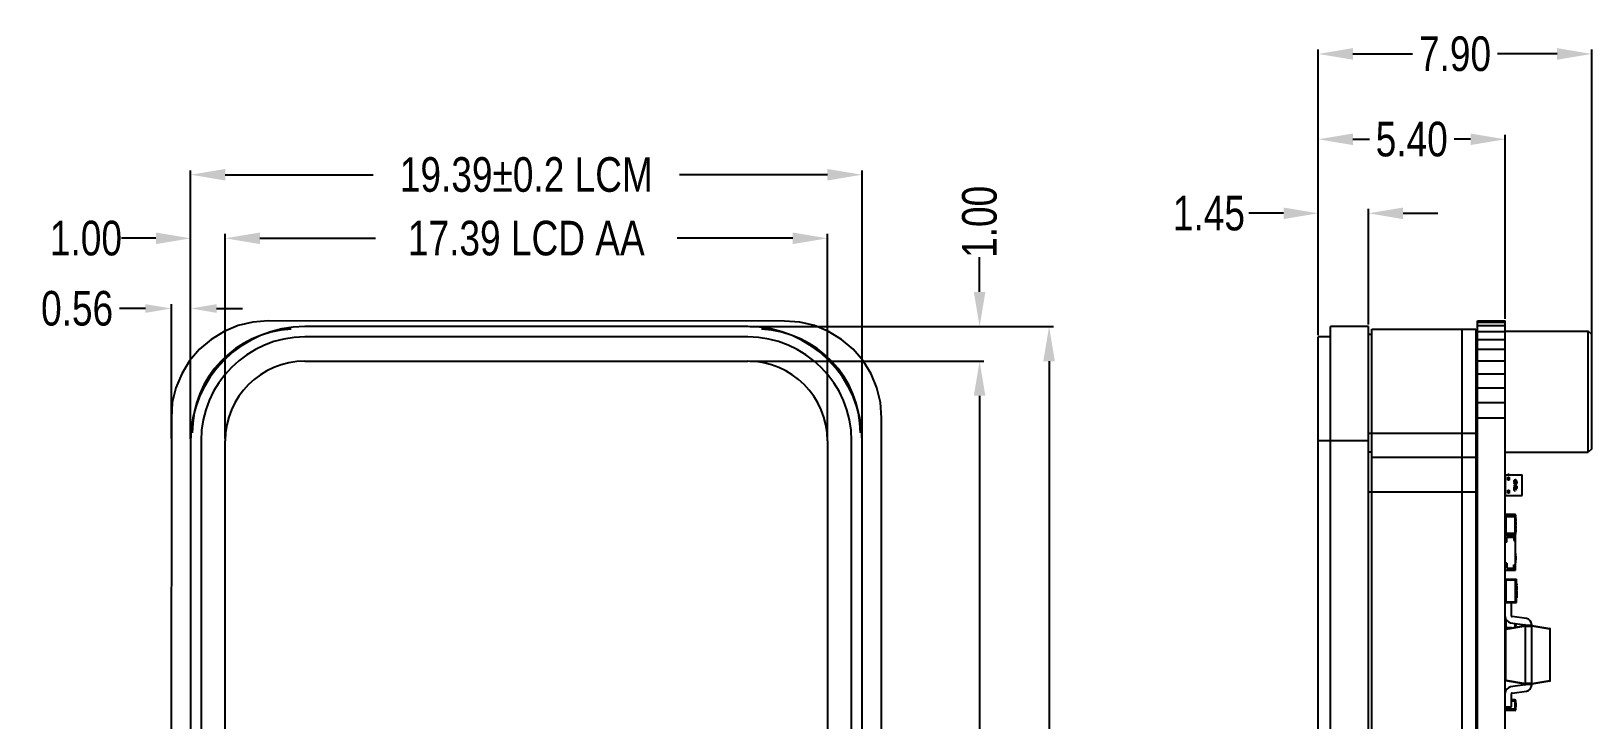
# Model space of a CAD drawing. Header units: inches. Extents: x 4.1 to 94, y -51.8 to -2.2.
# Drawn here: x 4.46 to 49.53, y -22.09 to -2.21 of the extents above; entities that cross this region are included whole.
import ezdxf

# ---------------------------------------------------------------- set-up
doc = ezdxf.new("R2010")
doc.units = ezdxf.units.IN
doc.header["$LTSCALE"] = 1.21
doc.header["$MEASUREMENT"] = 0
doc.header["$PDMODE"] = 3
doc.header["$PDSIZE"] = 0.3125
doc.layers.get('0').update_dxf_attribs({"linetype": 'CONTINUOUS'})
doc.layers.get('Defpoints').update_dxf_attribs({"linetype": 'CONTINUOUS'})
doc.layers.add('Dim', color=3, linetype='CONTINUOUS', lineweight=25)
doc.styles.get("Standard").update_dxf_attribs({"font": 'txt', "width": 0.8})
doc.dimstyles.get("Standard").update_dxf_attribs({"dimtxt": 0.15625, "dimasz": 0.1875, "dimexe": 0.125, "dimexo": 0.0625, "dimgap": 0.09, "dimtad": 0, "dimtih": 1, "dimtoh": 1, "dimzin": 4, "dimdsep": 46, "dimtxsty": 'STANDARD', "dimblk": '_FILLED', "dimblk1": '_FILLED', "dimblk2": '_FILLED', "dimcen": 0.09, "dimazin": 1, "dimtp": 0.01, "dimtm": 0.01, "dimtfac": 1, "dimtofl": 0, "dimtmove": 0, "dimatfit": 3, "dimldrblk": '_FILLED', "dimfxl": 1, "dimtolj": 1, "dimtzin": 4, "dimarcsym": 0})

# ---------------------------------------------------------------- blocks, each defined once
blk = doc.blocks.new('_FILLED')
at = {"color": 0, "linetype": 'ByBlock'}
blk.add_solid([(0, 0), (-1, 0.167), (-1, -0.167)], dxfattribs=at)
blk = doc.blocks.new('*D44')
at = {"layer": 'Defpoints', "color": 0}
for p in [(10.061, -8.187), (10.061, -14.035), (27.451, -14.035)]:
    blk.add_point(p, dxfattribs=at)
at = {"layer": 'Dim', "color": 0, "lineweight": -2}
for p, q in [((10.061, -13.973), (10.061, -8.062)), ((27.451, -13.973), (27.451, -8.062)), ((11.061, -8.187), (14.4, -8.187)), ((26.451, -8.187), (23.113, -8.187))]:
    blk.add_line(p, q, dxfattribs=at)
for p, rotation in [((10.061, -8.187), 180), ((27.451, -8.187), 360)]:
    blk.add_blockref('_FILLED', p, dxfattribs=dict(at, rotation=rotation))
at = {"layer": 'Dim', "color": 0, "insert": (18.756, -8.187), "char_height": 1, "attachment_point": 5}
blk.add_mtext('\\A1;17.39 LCD AA', dxfattribs=at)
blk = doc.blocks.new('*D45')
at = {"layer": 'Defpoints', "color": 0}
for p in [(28.451, -6.351), (9.061, -14.035), (28.451, -14.035)]:
    blk.add_point(p, dxfattribs=at)
at = {"layer": 'Dim', "color": 0, "lineweight": -2}
for p, q in [((9.061, -13.973), (9.061, -6.226)), ((28.451, -13.973), (28.451, -6.226)), ((10.061, -6.351), (14.333, -6.351)), ((27.451, -6.351), (23.18, -6.351))]:
    blk.add_line(p, q, dxfattribs=at)
for p, rotation in [((9.061, -6.351), 180), ((28.451, -6.351), 360)]:
    blk.add_blockref('_FILLED', p, dxfattribs=dict(at, rotation=rotation))
at = {"layer": 'Dim', "color": 0, "insert": (18.756, -6.351), "char_height": 1, "attachment_point": 5}
blk.add_mtext('\\A1;19.39%%p0.2 LCM', dxfattribs=at)
blk = doc.blocks.new('*D46')
at = {"layer": 'Defpoints', "color": 0}
for p in [(9.061, -8.187), (9.061, -13.973), (10.061, -13.973)]:
    blk.add_point(p, dxfattribs=at)
at = {"layer": 'Dim', "color": 0, "lineweight": -2}
for p, q in [((9.061, -13.91), (9.061, -8.062)), ((10.061, -13.91), (10.061, -8.062)), ((8.061, -8.187), (7.061, -8.187)), ((11.061, -8.187), (12.061, -8.187))]:
    blk.add_line(p, q, dxfattribs=at)
blk.add_blockref('_FILLED', (9.061, -8.187), dxfattribs=at)
at = {"layer": 'Dim', "color": 0, "lineweight": -2, "rotation": 180}
blk.add_blockref('_FILLED', (10.061, -8.187), dxfattribs=at)
at = {"layer": 'Dim', "color": 0, "insert": (6.038, -8.187), "char_height": 1, "attachment_point": 5}
blk.add_mtext('\\A1;1.00', dxfattribs=at)
blk = doc.blocks.new('*D47')
at = {"layer": 'Defpoints', "color": 0}
for p in [(25.151, -11.735), (25.151, -44.085), (31.846, -44.085)]:
    blk.add_point(p, dxfattribs=at)
at = {"layer": 'Dim', "color": 0, "lineweight": -2}
for p, q in [((25.214, -11.735), (31.971, -11.735)), ((31.846, -12.735), (31.846, -23.42)), ((31.846, -43.085), (31.846, -32.4)), ((25.214, -44.085), (31.971, -44.085))]:
    blk.add_line(p, q, dxfattribs=at)
for p, rotation in [((31.846, -11.735), 89.99999999999999), ((31.846, -44.085), 270)]:
    blk.add_blockref('_FILLED', p, dxfattribs=dict(at, rotation=rotation))
at = {"layer": 'Dim', "color": 0, "insert": (31.846, -27.91), "char_height": 1, "attachment_point": 5, "rotation": 90}
blk.add_mtext('\\A1;32.35 LCD AA', dxfattribs=at)
blk = doc.blocks.new('*D48')
at = {"layer": 'Defpoints', "color": 0}
for p in [(25.151, -10.735), (25.636, -47.015), (33.853, -47.015)]:
    blk.add_point(p, dxfattribs=at)
at = {"layer": 'Dim', "color": 0, "lineweight": -2}
for p, q in [((25.214, -10.735), (33.978, -10.735)), ((33.853, -11.735), (33.853, -24.318)), ((33.853, -46.015), (33.853, -33.432)), ((25.699, -47.015), (33.978, -47.015))]:
    blk.add_line(p, q, dxfattribs=at)
for p, rotation in [((33.853, -10.735), 89.99999999999999), ((33.853, -47.015), 270)]:
    blk.add_blockref('_FILLED', p, dxfattribs=dict(at, rotation=rotation))
at = {"layer": 'Dim', "color": 0, "insert": (33.853, -28.875), "char_height": 1, "attachment_point": 5, "rotation": 90}
blk.add_mtext('\\A1;36.28%%p0.2 LCM', dxfattribs=at)
blk = doc.blocks.new('*D49')
at = {"layer": 'Defpoints', "color": 0}
for p in [(25.151, -10.735), (31.846, -10.735), (25.214, -11.735)]:
    blk.add_point(p, dxfattribs=at)
at = {"layer": 'Dim', "color": 0, "lineweight": -2}
for p, q in [((31.846, -9.735), (31.846, -8.735)), ((25.214, -10.735), (31.971, -10.735)), ((25.276, -11.735), (31.971, -11.735)), ((31.846, -12.735), (31.846, -13.735))]:
    blk.add_line(p, q, dxfattribs=at)
for p, rotation in [((31.846, -10.735), 270), ((31.846, -11.735), 90)]:
    blk.add_blockref('_FILLED', p, dxfattribs=dict(at, rotation=rotation))
at = {"layer": 'Dim', "color": 0, "insert": (31.846, -7.712), "char_height": 1, "attachment_point": 5, "rotation": 90}
blk.add_mtext('\\A1;1.00', dxfattribs=at)
blk = doc.blocks.new('*D57')
at = {"layer": 'Defpoints', "color": 0}
for p in [(41.625, -7.465), (43.075, -10.735), (41.625, -11.035)]:
    blk.add_point(p, dxfattribs=at)
at = {"layer": 'Dim', "color": 0, "lineweight": -2}
for p, q in [((40.625, -7.465), (39.625, -7.465)), ((41.625, -10.973), (41.625, -7.34)), ((43.075, -10.673), (43.075, -7.34)), ((44.075, -7.465), (45.075, -7.465))]:
    blk.add_line(p, q, dxfattribs=at)
blk.add_blockref('_FILLED', (41.625, -7.465), dxfattribs=at)
at = {"layer": 'Dim', "color": 0, "lineweight": -2, "rotation": 180}
blk.add_blockref('_FILLED', (43.075, -7.465), dxfattribs=at)
at = {"layer": 'Dim', "color": 0, "insert": (38.468, -7.465), "char_height": 1, "attachment_point": 5}
blk.add_mtext('\\A1;1.45', dxfattribs=at)
blk = doc.blocks.new('*D58')
at = {"layer": 'Defpoints', "color": 0}
for p in [(41.625, -5.328), (47.025, -10.571), (41.625, -11.035)]:
    blk.add_point(p, dxfattribs=at)
at = {"layer": 'Dim', "color": 0, "lineweight": -2}
for p, q in [((41.625, -10.973), (41.625, -5.203)), ((42.625, -5.328), (43.102, -5.328)), ((46.025, -5.328), (45.548, -5.328)), ((47.025, -10.509), (47.025, -5.203))]:
    blk.add_line(p, q, dxfattribs=at)
at = {"layer": 'Dim', "color": 0, "lineweight": -2, "rotation": 180}
blk.add_blockref('_FILLED', (41.625, -5.328), dxfattribs=at)
at = {"layer": 'Dim', "color": 0, "lineweight": -2}
blk.add_blockref('_FILLED', (47.025, -5.328), dxfattribs=at)
at = {"layer": 'Dim', "color": 0, "insert": (44.325, -5.328), "char_height": 1, "attachment_point": 5}
blk.add_mtext('\\A1;5.40', dxfattribs=at)
blk = doc.blocks.new('*D59')
at = {"layer": 'Defpoints', "color": 0}
for p in [(41.625, -2.863), (41.625, -11.045), (49.525, -11.045)]:
    blk.add_point(p, dxfattribs=at)
at = {"layer": 'Dim', "color": 0, "lineweight": -2}
for p, q in [((41.625, -10.983), (41.625, -2.738)), ((42.625, -2.863), (44.352, -2.863)), ((48.525, -2.863), (46.798, -2.863)), ((49.525, -10.983), (49.525, -2.738))]:
    blk.add_line(p, q, dxfattribs=at)
at = {"layer": 'Dim', "color": 0, "lineweight": -2, "rotation": 180}
blk.add_blockref('_FILLED', (41.625, -2.863), dxfattribs=at)
at = {"layer": 'Dim', "color": 0, "lineweight": -2}
blk.add_blockref('_FILLED', (49.525, -2.863), dxfattribs=at)
at = {"layer": 'Dim', "color": 0, "insert": (45.575, -2.863), "char_height": 1, "attachment_point": 5}
blk.add_mtext('\\A1;7.90', dxfattribs=at)
blk = doc.blocks.new('*D75')
at = {"layer": 'Defpoints', "color": 0}
for p in [(8.506, -10.214), (8.506, -14.035), (9.061, -14.035)]:
    blk.add_point(p, dxfattribs=at)
at = {"layer": 'Dim', "color": 0, "lineweight": -2}
for p, q in [((7.756, -10.214), (7.006, -10.214)), ((8.506, -13.972), (8.506, -10.089)), ((9.061, -13.973), (9.061, -10.089)), ((9.811, -10.214), (10.561, -10.214))]:
    blk.add_line(p, q, dxfattribs=at)
at = {"layer": 'Dim', "color": 0, "lineweight": -2, "xscale": 0.75, "yscale": 0.75, "zscale": 0.75}
blk.add_blockref('_FILLED', (8.506, -10.214), dxfattribs=at)
at = {"layer": 'Dim', "color": 0, "lineweight": -2, "xscale": 0.75, "yscale": 0.75, "zscale": 0.75, "rotation": 180}
blk.add_blockref('_FILLED', (9.061, -10.214), dxfattribs=at)
at = {"layer": 'Dim', "color": 0, "insert": (5.783, -10.214), "char_height": 1, "attachment_point": 5}
blk.add_mtext('\\A1;0.56', dxfattribs=at)

msp = doc.modelspace()

# ---------------------------------------------------------------- linework, layer by layer
at = {"color": 7, "linetype": 'Continuous'}
for p, q in [((10.432, -10.708), (10.026, -10.877)), ((10.859, -10.606), (10.432, -10.708)), ((11.296, -10.571), (10.859, -10.606)), ((26.216, -10.58), (11.296, -10.571)), ((25.151, -10.735), (12.361, -10.735)), ((26.654, -10.606), (26.216, -10.58)), ((27.081, -10.708), (26.654, -10.606)), ((27.487, -10.877), (27.081, -10.708)), ((41.975, -47.135), (41.975, -10.735)), ((43.075, -10.735), (41.975, -10.735)), ((43.075, -47.015), (43.075, -10.735)), ((43.175, -46.75), (43.175, -10.81)), ((43.175, -10.81), (46.175, -10.81)), ((45.775, -10.81), (45.775, -46.75)), ((46.175, -10.81), (46.175, -46.75)), ((46.225, -47.089), (46.225, -10.571)), ((46.225, -10.571), (47.025, -10.571)), ((46.225, -10.58), (47.025, -10.58)), ((46.225, -10.606), (47.025, -10.606)), ((46.225, -10.708), (47.025, -10.708)), ((47.025, -47.089), (47.025, -10.571)), ((9.651, -11.106), (9.318, -11.391)), ((10.026, -10.877), (9.651, -11.106)), ((25.151, -11.035), (12.361, -11.035)), ((27.861, -11.106), (27.487, -10.877)), ((28.195, -11.391), (27.861, -11.106)), ((41.625, -44.685), (41.625, -11.035)), ((41.975, -11.035), (41.625, -11.035)), ((43.175, -10.96), (43.075, -10.96)), ((46.225, -10.877), (47.025, -10.877)), ((46.225, -11.106), (47.025, -11.106)), ((47.025, -10.865), (49.425, -10.865)), ((49.425, -14.365), (49.425, -10.865)), ((49.525, -10.965), (49.425, -10.865)), ((49.525, -14.265), (49.525, -10.965)), ((9.318, -11.391), (9.032, -11.725)), ((28.481, -11.725), (28.195, -11.391)), ((46.225, -11.391), (47.025, -11.391)), ((8.803, -12.1), (8.635, -12.505)), ((9.032, -11.725), (8.803, -12.1)), ((12.361, -11.735), (25.151, -11.735)), ((28.71, -12.1), (28.481, -11.725)), ((28.878, -12.505), (28.71, -12.1)), ((46.225, -11.725), (47.025, -11.725)), ((46.225, -12.1), (47.025, -12.1)), ((8.635, -12.505), (8.532, -12.932)), ((28.981, -12.932), (28.878, -12.505)), ((46.225, -12.505), (47.025, -12.505)), ((8.532, -12.932), (8.506, -13.37)), ((29.015, -13.37), (28.981, -12.932)), ((46.225, -12.932), (47.025, -12.932)), ((8.506, -13.37), (8.498, -44.29)), ((29.006, -44.29), (29.015, -13.37)), ((46.225, -13.37), (47.025, -13.37)), ((43.075, -13.81), (46.175, -13.81)), ((9.061, -14.035), (9.061, -43.715)), ((9.361, -14.035), (9.361, -41.685)), ((10.061, -41.785), (10.061, -14.035)), ((27.451, -14.035), (27.451, -41.785)), ((28.151, -41.685), (28.151, -14.035)), ((28.451, -43.715), (28.451, -14.035)), ((43.075, -14.035), (41.625, -14.035)), ((43.175, -14.36), (43.075, -14.36)), ((47.025, -14.365), (49.425, -14.365)), ((49.525, -14.265), (49.425, -14.365)), ((43.175, -14.51), (46.175, -14.51)), ((47.035, -15.065), (47.025, -15.065)), ((47.035, -15.615), (47.035, -15.015)), ((47.035, -15.015), (47.515, -15.015)), ((47.1, -15.015), (47.1, -15.005)), ((47.143, -15.005), (47.1, -15.005)), ((47.1, -15.175), (47.1, -15.087)), ((47.1, -15.087), (47.143, -15.087)), ((47.143, -15.175), (47.1, -15.175)), ((47.143, -15.015), (47.143, -15.005)), ((47.143, -15.087), (47.143, -15.175)), ((47.292, -15.249), (47.285, -15.255)), ((47.285, -15.268), (47.285, -15.255)), ((47.285, -15.268), (47.295, -15.288)), ((47.285, -15.337), (47.285, -15.321)), ((47.285, -15.321), (47.316, -15.321)), ((47.296, -15.166), (47.286, -15.184)), ((47.295, -15.226), (47.292, -15.226)), ((47.299, -15.256), (47.292, -15.249)), ((47.295, -15.226), (47.311, -15.256)), ((47.32, -15.157), (47.296, -15.166)), ((47.298, -15.257), (47.298, -15.267)), ((47.307, -15.221), (47.314, -15.204)), ((47.322, -15.25), (47.307, -15.221)), ((47.311, -15.256), (47.322, -15.25)), ((47.316, -15.321), (47.316, -15.336)), ((47.332, -15.265), (47.332, -15.264)), ((47.334, -15.337), (47.334, -15.321)), ((47.334, -15.321), (47.364, -15.321)), ((47.342, -15.193), (47.338, -15.204)), ((47.344, -15.274), (47.361, -15.263)), ((47.354, -15.197), (47.355, -15.192)), ((47.364, -15.207), (47.354, -15.197)), ((47.372, -15.233), (47.364, -15.207)), ((47.364, -15.321), (47.364, -15.325)), ((47.515, -15.615), (47.515, -15.015)), ((43.075, -15.51), (46.175, -15.51)), ((47.035, -15.565), (47.025, -15.565)), ((47.035, -15.615), (47.515, -15.615)), ((47.1, -15.543), (47.1, -15.456)), ((47.1, -15.456), (47.143, -15.456)), ((47.143, -15.543), (47.1, -15.543)), ((47.1, -15.615), (47.1, -15.625)), ((47.143, -15.625), (47.1, -15.625)), ((47.143, -15.456), (47.143, -15.543)), ((47.143, -15.615), (47.143, -15.625)), ((47.275, -15.381), (47.279, -15.381)), ((47.275, -15.383), (47.282, -15.391)), ((47.281, -15.387), (47.278, -15.383)), ((47.285, -15.389), (47.281, -15.387)), ((47.282, -15.391), (47.307, -15.401)), ((47.289, -15.337), (47.285, -15.337)), ((47.286, -15.343), (47.285, -15.348)), ((47.285, -15.348), (47.289, -15.354)), ((47.285, -15.358), (47.285, -15.354)), ((47.285, -15.354), (47.289, -15.354)), ((47.299, -15.358), (47.285, -15.358)), ((47.286, -15.363), (47.285, -15.369)), ((47.285, -15.369), (47.286, -15.376)), ((47.307, -15.38), (47.285, -15.389)), ((47.285, -15.422), (47.285, -15.405)), ((47.285, -15.405), (47.316, -15.405)), ((47.289, -15.422), (47.285, -15.422)), ((47.285, -15.436), (47.285, -15.427)), ((47.285, -15.427), (47.316, -15.427)), ((47.285, -15.436), (47.289, -15.448)), ((47.285, -15.458), (47.285, -15.454)), ((47.316, -15.466), (47.285, -15.454)), ((47.285, -15.458), (47.294, -15.461)), ((47.285, -15.481), (47.316, -15.47)), ((47.294, -15.474), (47.285, -15.477)), ((47.285, -15.481), (47.285, -15.477)), ((47.291, -15.341), (47.286, -15.343)), ((47.286, -15.363), (47.29, -15.363)), ((47.286, -15.376), (47.291, -15.378)), ((47.288, -15.349), (47.289, -15.346)), ((47.29, -15.353), (47.288, -15.349)), ((47.288, -15.37), (47.29, -15.363)), ((47.291, -15.374), (47.288, -15.37)), ((47.289, -15.325), (47.289, -15.337)), ((47.299, -15.325), (47.289, -15.325)), ((47.289, -15.346), (47.291, -15.345)), ((47.289, -15.409), (47.289, -15.422)), ((47.299, -15.409), (47.289, -15.409)), ((47.289, -15.436), (47.289, -15.431)), ((47.289, -15.431), (47.312, -15.431)), ((47.292, -15.445), (47.289, -15.436)), ((47.289, -15.448), (47.301, -15.452)), ((47.294, -15.354), (47.29, -15.353)), ((47.298, -15.348), (47.291, -15.341)), ((47.291, -15.345), (47.294, -15.346)), ((47.291, -15.378), (47.295, -15.377)), ((47.291, -15.39), (47.307, -15.384)), ((47.307, -15.397), (47.291, -15.391)), ((47.301, -15.448), (47.292, -15.445)), ((47.295, -15.369), (47.293, -15.373)), ((47.294, -15.346), (47.295, -15.349)), ((47.296, -15.354), (47.294, -15.354)), ((47.294, -15.474), (47.294, -15.461)), ((47.295, -15.349), (47.296, -15.354)), ((47.298, -15.365), (47.295, -15.369)), ((47.295, -15.377), (47.298, -15.372)), ((47.297, -15.473), (47.297, -15.462)), ((47.297, -15.462), (47.31, -15.467)), ((47.31, -15.468), (47.297, -15.473)), ((47.299, -15.354), (47.298, -15.348)), ((47.301, -15.363), (47.298, -15.365)), ((47.298, -15.372), (47.299, -15.368)), ((47.299, -15.336), (47.299, -15.325)), ((47.302, -15.336), (47.299, -15.336)), ((47.304, -15.35), (47.299, -15.354)), ((47.299, -15.42), (47.299, -15.409)), ((47.302, -15.42), (47.299, -15.42)), ((47.306, -15.366), (47.301, -15.363)), ((47.309, -15.445), (47.301, -15.448)), ((47.301, -15.452), (47.312, -15.448)), ((47.302, -15.325), (47.302, -15.336)), ((47.312, -15.325), (47.302, -15.325)), ((47.302, -15.343), (47.305, -15.343)), ((47.302, -15.343), (47.304, -15.35)), ((47.302, -15.409), (47.302, -15.42)), ((47.312, -15.409), (47.302, -15.409)), ((47.304, -15.372), (47.303, -15.377)), ((47.307, -15.377), (47.303, -15.377)), ((47.304, -15.369), (47.304, -15.372)), ((47.307, -15.35), (47.305, -15.343)), ((47.307, -15.372), (47.306, -15.366)), ((47.307, -15.377), (47.307, -15.372)), ((47.307, -15.38), (47.307, -15.384)), ((47.307, -15.397), (47.307, -15.401)), ((47.312, -15.436), (47.309, -15.445)), ((47.312, -15.336), (47.312, -15.325)), ((47.316, -15.336), (47.312, -15.336)), ((47.312, -15.421), (47.312, -15.409)), ((47.316, -15.421), (47.312, -15.421)), ((47.312, -15.431), (47.312, -15.436)), ((47.312, -15.448), (47.316, -15.436)), ((47.316, -15.405), (47.316, -15.421)), ((47.316, -15.427), (47.316, -15.436)), ((47.316, -15.466), (47.316, -15.47)), ((47.337, -15.342), (47.333, -15.352)), ((47.333, -15.352), (47.335, -15.361)), ((47.337, -15.337), (47.334, -15.337)), ((47.334, -15.383), (47.334, -15.367)), ((47.334, -15.367), (47.364, -15.367)), ((47.337, -15.383), (47.334, -15.383)), ((47.334, -15.398), (47.334, -15.389)), ((47.334, -15.389), (47.364, -15.389)), ((47.334, -15.398), (47.338, -15.409)), ((47.334, -15.42), (47.334, -15.416)), ((47.364, -15.427), (47.334, -15.416)), ((47.334, -15.42), (47.342, -15.423)), ((47.334, -15.443), (47.364, -15.432)), ((47.342, -15.436), (47.334, -15.439)), ((47.334, -15.443), (47.334, -15.439)), ((47.339, -15.361), (47.335, -15.361)), ((47.337, -15.325), (47.337, -15.337)), ((47.364, -15.325), (47.337, -15.325)), ((47.348, -15.338), (47.337, -15.342)), ((47.337, -15.353), (47.34, -15.345)), ((47.339, -15.361), (47.337, -15.353)), ((47.337, -15.371), (47.337, -15.383)), ((47.347, -15.371), (47.337, -15.371)), ((47.337, -15.398), (47.337, -15.393)), ((47.337, -15.393), (47.361, -15.393)), ((47.34, -15.407), (47.337, -15.398)), ((47.338, -15.409), (47.349, -15.414)), ((47.34, -15.345), (47.349, -15.342)), ((47.349, -15.41), (47.34, -15.407)), ((47.342, -15.436), (47.342, -15.423)), ((47.345, -15.434), (47.345, -15.424)), ((47.345, -15.424), (47.358, -15.429)), ((47.358, -15.43), (47.345, -15.434)), ((47.347, -15.382), (47.347, -15.371)), ((47.351, -15.382), (47.347, -15.382)), ((47.36, -15.342), (47.348, -15.338)), ((47.349, -15.342), (47.358, -15.345)), ((47.358, -15.407), (47.349, -15.41)), ((47.349, -15.414), (47.36, -15.409)), ((47.351, -15.371), (47.351, -15.382)), ((47.361, -15.371), (47.351, -15.371)), ((47.358, -15.345), (47.361, -15.354)), ((47.361, -15.398), (47.358, -15.407)), ((47.361, -15.354), (47.359, -15.361)), ((47.363, -15.361), (47.359, -15.361)), ((47.365, -15.354), (47.36, -15.342)), ((47.36, -15.409), (47.364, -15.398)), ((47.361, -15.383), (47.361, -15.371)), ((47.364, -15.383), (47.361, -15.383)), ((47.361, -15.393), (47.361, -15.398)), ((47.363, -15.361), (47.365, -15.354)), ((47.364, -15.367), (47.364, -15.383)), ((47.364, -15.389), (47.364, -15.398)), ((47.364, -15.427), (47.364, -15.432)), ((47.025, -16.191), (47.33, -16.191)), ((47.025, -16.221), (47.33, -16.221)), ((47.056, -16.765), (47.056, -16.16)), ((47.299, -16.16), (47.056, -16.16)), ((47.299, -16.16), (47.299, -16.765)), ((47.33, -16.739), (47.33, -16.191)), ((47.332, -16.284), (47.33, -16.284)), ((47.332, -16.321), (47.33, -16.321)), ((47.33, -16.358), (47.332, -16.358)), ((47.332, -16.382), (47.33, -16.382)), ((47.332, -16.459), (47.33, -16.459)), ((47.332, -16.489), (47.33, -16.489)), ((47.332, -16.526), (47.33, -16.526)), ((47.33, -16.563), (47.332, -16.563)), ((47.332, -16.591), (47.33, -16.591)), ((47.33, -16.602), (47.332, -16.602)), ((47.332, -16.654), (47.33, -16.654)), ((47.332, -16.665), (47.33, -16.665)), ((47.332, -16.284), (47.332, -16.358)), ((47.332, -16.382), (47.332, -16.459)), ((47.332, -16.489), (47.332, -16.563)), ((47.332, -16.591), (47.332, -16.665)), ((47.33, -16.709), (47.025, -16.709)), ((47.33, -16.739), (47.025, -16.739)), ((47.025, -16.765), (47.325, -16.765)), ((47.075, -16.965), (47.025, -16.965)), ((47.075, -16.965), (47.075, -16.815)), ((47.075, -16.815), (47.325, -16.815)), ((47.275, -16.815), (47.275, -16.915)), ((47.275, -16.915), (47.325, -16.915)), ((47.325, -17.765), (47.325, -16.765)), ((47.326, -17.085), (47.325, -17.085)), ((47.326, -17.125), (47.325, -17.125)), ((47.326, -17.166), (47.326, -17.085)), ((47.075, -17.565), (47.025, -17.565)), ((47.075, -17.565), (47.075, -17.715)), ((47.326, -17.166), (47.325, -17.166)), ((47.326, -17.176), (47.325, -17.176)), ((47.326, -17.228), (47.325, -17.228)), ((47.326, -17.242), (47.325, -17.242)), ((47.326, -17.26), (47.325, -17.26)), ((47.326, -17.271), (47.325, -17.271)), ((47.326, -17.312), (47.325, -17.312)), ((47.326, -17.352), (47.325, -17.352)), ((47.325, -17.363), (47.326, -17.363)), ((47.326, -17.444), (47.325, -17.444)), ((47.33, -17.537), (47.325, -17.537)), ((47.326, -17.26), (47.326, -17.176)), ((47.326, -17.352), (47.326, -17.271)), ((47.326, -17.293), (47.33, -17.293)), ((47.326, -17.444), (47.326, -17.363)), ((47.33, -17.537), (47.33, -17.293)), ((47.332, -17.365), (47.33, -17.365)), ((47.332, -17.366), (47.33, -17.366)), ((47.332, -17.375), (47.33, -17.375)), ((47.33, -17.384), (47.332, -17.384)), ((47.332, -17.472), (47.33, -17.472)), ((47.332, -17.365), (47.332, -17.472)), ((47.025, -17.765), (47.325, -17.765)), ((47.025, -18.025), (47.35, -18.025)), ((47.075, -17.715), (47.325, -17.715)), ((47.275, -17.715), (47.275, -17.615)), ((47.275, -17.615), (47.325, -17.615)), ((47.35, -18.705), (47.35, -18.025)), ((47.05, -18.125), (47.025, -18.125)), ((47.05, -18.68), (47.05, -18.05)), ((47.05, -18.05), (47.325, -18.05)), ((47.325, -18.68), (47.325, -18.05)), ((47.35, -18.075), (47.325, -18.075)), ((47.35, -18.125), (47.325, -18.125)), ((47.35, -18.163), (47.36, -18.163)), ((47.35, -18.191), (47.36, -18.191)), ((47.35, -18.2), (47.36, -18.2)), ((47.35, -18.236), (47.36, -18.236)), ((47.35, -18.288), (47.36, -18.288)), ((47.35, -18.338), (47.36, -18.338)), ((47.35, -18.352), (47.36, -18.352)), ((47.35, -18.354), (47.36, -18.354)), ((47.35, -18.399), (47.36, -18.399)), ((47.35, -18.448), (47.36, -18.448)), ((47.35, -18.454), (47.36, -18.454)), ((47.35, -18.467), (47.36, -18.467)), ((47.36, -18.163), (47.36, -18.2)), ((47.36, -18.236), (47.36, -18.338)), ((47.36, -18.352), (47.36, -18.454)), ((47.36, -18.467), (47.36, -18.569)), ((47.05, -18.605), (47.025, -18.605)), ((47.025, -18.705), (47.35, -18.705)), ((47.205, -18.715), (47.025, -18.715)), ((47.05, -18.68), (47.325, -18.68)), ((47.205, -19.091), (47.205, -18.715)), ((47.35, -18.605), (47.325, -18.605)), ((47.35, -18.655), (47.325, -18.655)), ((47.35, -18.519), (47.36, -18.519)), ((47.35, -18.569), (47.36, -18.569)), ((47.025, -19.193), (47.047, -19.193)), ((47.042, -19.465), (47.61, -19.365)), ((47.056, -19.463), (47.056, -19.208)), ((47.18, -19.287), (47.593, -19.345)), ((47.635, -19.169), (47.222, -19.111)), ((47.299, -19.304), (47.299, -19.42)), ((47.33, -19.414), (47.33, -19.308)), ((47.332, -19.321), (47.33, -19.321)), ((47.332, -19.365), (47.33, -19.365)), ((47.332, -19.308), (47.332, -19.365)), ((47.79, -19.365), (47.61, -19.365)), ((47.61, -19.365), (47.61, -19.385)), ((47.79, -19.365), (47.79, -19.347)), ((47.79, -19.365), (48.309, -19.456)), ((47.79, -19.365), (47.79, -19.385)), ((47.202, -19.437), (47.025, -19.437)), ((47.025, -19.485), (47.042, -19.485)), ((47.61, -19.385), (47.042, -19.485)), ((47.042, -19.485), (47.042, -19.465)), ((47.042, -20.945), (47.042, -19.485)), ((47.61, -21.045), (47.61, -19.385)), ((47.61, -19.385), (47.79, -19.385)), ((47.79, -21.045), (47.79, -19.385)), ((48.309, -19.476), (47.79, -19.385)), ((48.309, -19.456), (48.309, -19.476)), ((48.309, -19.476), (48.309, -20.954)), ((48.309, -19.476), (48.325, -19.476)), ((48.325, -20.954), (48.325, -19.476)), ((47.042, -20.945), (47.025, -20.945)), ((47.042, -20.945), (47.61, -21.045)), ((47.042, -20.965), (47.042, -20.945)), ((47.61, -21.065), (47.042, -20.965)), ((47.593, -21.085), (47.18, -21.143)), ((47.79, -21.045), (47.61, -21.045)), ((47.61, -21.045), (47.61, -21.065)), ((47.61, -21.065), (47.79, -21.065)), ((47.79, -21.045), (48.309, -20.954)), ((48.309, -20.974), (47.79, -21.065)), ((47.79, -21.045), (47.79, -21.065)), ((47.79, -21.083), (47.79, -21.065)), ((48.325, -20.954), (48.309, -20.954)), ((48.309, -20.954), (48.309, -20.974)), ((47.205, -21.715), (47.205, -21.339)), ((47.299, -21.513), (47.205, -21.513)), ((47.205, -21.543), (47.33, -21.543)), ((47.222, -21.319), (47.635, -21.261)), ((47.299, -21.513), (47.299, -21.817)), ((47.33, -21.787), (47.33, -21.543)), ((47.33, -21.608), (47.332, -21.608)), ((47.332, -21.608), (47.332, -21.715)), ((47.025, -21.715), (47.205, -21.715)), ((47.33, -21.787), (47.025, -21.787)), ((47.056, -21.817), (47.056, -21.715)), ((47.056, -21.817), (47.299, -21.817)), ((47.33, -21.653), (47.332, -21.653)), ((47.332, -21.671), (47.33, -21.671)), ((47.332, -21.715), (47.33, -21.715))]:
    msp.add_line(p, q, dxfattribs=at)
msp.add_circle((47.292, -15.204), 0.00846, dxfattribs=at)
for centre, radius, start, end in [((12.361, -14.035), 3.3, 90, 180), ((12.106, -13.81), 3, 92.7707, 179.972), ((25.151, -14.035), 3.3, 0, 90), ((25.406, -13.81), 3, 0.028, 87.2293), ((12.361, -14.035), 3, 90, 180), ((25.151, -14.035), 3, 0, 90), ((12.361, -14.035), 2.3, 90, 180), ((25.151, -14.035), 2.3, 0, 90), ((47.315, -15.265), 0.0304, 227.3652, 270.0756), ((47.315, -15.265), 0.0169, 270.0736, 359.9264), ((47.3, -15.426), 0.0367, 104.6351, 105.1077), ((47.056, -16.191), 0.0305, 90, 180), ((47.299, -16.191), 0.0305, 0, 90), ((47.056, -16.739), 0.0305, 180, 237.7294), ((47.299, -16.739), 0.0305, 302.2706, 0), ((47.299, -17.537), 0.0305, 327.691, 0), ((47.299, -17.293), 0.0305, 0, 28.4474), ((47.205, -19.108), 0.18, 180, 262), ((47.056, -19.193), 0.0305, 128.7823, 180), ((47.225, -19.091), 0.02, 180, 262), ((47.59, -19.365), 0.02, 358.8644, 82), ((47.61, -19.347), 0.18, 360, 82), ((47.056, -19.437), 0.0305, 180, 246.7083), ((47.045, -19.485), 0.02, 100, 180), ((48.305, -19.476), 0.02, 360, 80), ((47.205, -21.321), 0.18, 98, 180), ((47.045, -20.945), 0.02, 200, 260), ((47.59, -21.065), 0.02, 278, 1.1356), ((47.61, -21.083), 0.18, 278, 360), ((48.305, -20.954), 0.02, 280, 360), ((47.225, -21.339), 0.02, 98, 180), ((47.299, -21.543), 0.0305, 360, 90), ((47.056, -21.787), 0.0305, 180, 270), ((47.299, -21.787), 0.0305, 270, 360)]:
    msp.add_arc(centre, radius, start, end, dxfattribs=at)
for points in [[(47.286, -15.184), (47.277, -15.187), (47.271, -15.195), (47.271, -15.204)], [(47.271, -15.204), (47.271, -15.216), (47.281, -15.226), (47.292, -15.226)], [(47.298, -15.257), (47.298, -15.256), (47.299, -15.256), (47.299, -15.256)], [(47.315, -15.282), (47.306, -15.282), (47.299, -15.276), (47.298, -15.267)], [(47.3, -15.184), (47.304, -15.176), (47.311, -15.171), (47.32, -15.171)], [(47.314, -15.204), (47.314, -15.195), (47.308, -15.187), (47.3, -15.184)], [(47.315, -15.296), (47.328, -15.295), (47.34, -15.287), (47.344, -15.274)], [(47.344, -15.168), (47.338, -15.161), (47.329, -15.157), (47.32, -15.157)], [(47.32, -15.171), (47.332, -15.171), (47.342, -15.181), (47.342, -15.193)], [(47.359, -15.233), (47.359, -15.249), (47.347, -15.262), (47.332, -15.264)], [(47.338, -15.204), (47.351, -15.208), (47.359, -15.22), (47.359, -15.233)], [(47.355, -15.192), (47.355, -15.183), (47.351, -15.174), (47.344, -15.168)], [(47.361, -15.263), (47.368, -15.254), (47.372, -15.244), (47.372, -15.233)], [(47.275, -15.381), (47.275, -15.382), (47.275, -15.382), (47.275, -15.383)], [(47.278, -15.383), (47.278, -15.382), (47.278, -15.382), (47.279, -15.381)], [(47.289, -15.391), (47.289, -15.39), (47.29, -15.39), (47.29, -15.39)], [(47.291, -15.391), (47.29, -15.391), (47.29, -15.391), (47.289, -15.391)], [(47.293, -15.373), (47.292, -15.374), (47.292, -15.374), (47.291, -15.374)], [(47.299, -15.358), (47.305, -15.358), (47.307, -15.356), (47.307, -15.35)], [(47.299, -15.368), (47.3, -15.368), (47.301, -15.367), (47.301, -15.367)], [(47.301, -15.367), (47.302, -15.367), (47.303, -15.368), (47.304, -15.369)], [(47.31, -15.467), (47.31, -15.467), (47.31, -15.467), (47.31, -15.467)], [(47.31, -15.468), (47.31, -15.468), (47.31, -15.468), (47.31, -15.468)], [(47.358, -15.429), (47.358, -15.429), (47.358, -15.429), (47.359, -15.429)], [(47.358, -15.43), (47.358, -15.43), (47.358, -15.43), (47.358, -15.43)]]:
    msp.add_open_spline(points, degree=3, dxfattribs=at)
for points, knots in [([(47.289, -15.391), (47.289, -15.391), (47.289, -15.391), (47.289, -15.391), (47.289, -15.391), (47.289, -15.391)], [0, 0, 0, 0, 0.784244, 0.815302, 1, 1, 1, 1]), ([(47.31, -15.467), (47.311, -15.467), (47.311, -15.467), (47.312, -15.467), (47.312, -15.467)], [0, 0, 0, 0, 0.933557, 1, 1, 1, 1]), ([(47.312, -15.468), (47.312, -15.468), (47.311, -15.468), (47.31, -15.468), (47.31, -15.468)], [0, 0, 0, 0, 0.041865, 1, 1, 1, 1]), ([(47.36, -15.429), (47.36, -15.429), (47.359, -15.429), (47.359, -15.43), (47.358, -15.43)], [0, 0, 0, 0, 0.041865, 1, 1, 1, 1]), ([(47.359, -15.429), (47.359, -15.429), (47.36, -15.429), (47.36, -15.429), (47.36, -15.429)], [0, 0, 0, 0, 0.933557, 1, 1, 1, 1])]:
    msp.add_open_spline(points, degree=3, knots=knots, dxfattribs=at)

# ---------------------------------------------------------------- dimensions: what is measured, and where the dimension line sits
at = {"layer": 'Dim'}
for base, p1, p2, override, picture, middle in [((41.625, -2.863), (49.525, -11.045), (41.625, -11.045), {"dimtxt": 1, "dimasz": 1, "dimtih": 0, "dimtoh": 0, "dimzin": 0, "dimcen": 0.198, "dimadec": 0, "dimazin": 0, "dimtp": 0, "dimtm": 0, "dimtdec": 4, "dimtzin": 0}, '*D59', (45.575, -2.863)), ((41.625, -5.328), (47.025, -10.571), (41.625, -11.035), {"dimtxt": 1, "dimasz": 1, "dimtih": 0, "dimtoh": 0, "dimzin": 0, "dimcen": 0.198, "dimadec": 0, "dimazin": 0, "dimtp": 0, "dimtm": 0, "dimtdec": 4, "dimtzin": 0}, '*D58', (44.325, -5.328)), ((41.625, -7.465), (43.075, -10.735), (41.625, -11.035), {"dimtxt": 1, "dimasz": 1, "dimtih": 0, "dimtoh": 0, "dimzin": 0, "dimcen": 0.198, "dimadec": 0, "dimazin": 0, "dimtp": 0, "dimtm": 0, "dimtdec": 4, "dimtzin": 0}, '*D57', (38.468, -7.465)), ((8.5063, -10.2137), (9.0615, -14.0351), (8.5063, -14.035), {"dimtxt": 1, "dimasz": 0.75, "dimtih": 0, "dimtoh": 0, "dimzin": 0, "dimcen": 0.198, "dimadec": 0, "dimazin": 0, "dimtp": 0, "dimtm": 0, "dimtdec": 4, "dimtzin": 0}, '*D75', (5.783, -10.2137))]:
    dim = msp.add_linear_dim(base=base, p1=p1, p2=p2, dimstyle='STANDARD', override=override, dxfattribs=at)
    dim.commit()
    dim.dimension.update_dxf_attribs({"geometry": picture, "text_midpoint": middle})
for base, p1, p2, angle, text, picture, middle in [((28.451, -6.351), (9.061, -14.035), (28.451, -14.035), 180, '<>%%p0.2 LCM', '*D45', (18.756, -6.351)), ((10.061, -8.187), (27.451, -14.035), (10.061, -14.035), 180, '<> LCD AA', '*D44', (18.756, -8.187)), ((33.853, -47.015), (25.151, -10.735), (25.636, -47.015), 270, '<>%%p0.2 LCM', '*D48', (33.853, -28.875)), ((31.846, -44.085), (25.151, -11.735), (25.151, -44.085), 270, '<> LCD AA', '*D47', (31.846, -27.91))]:
    dim = msp.add_linear_dim(base=base, p1=p1, p2=p2, angle=angle, text=text, dimstyle='STANDARD', override={"dimtxt": 1, "dimasz": 1, "dimtih": 0, "dimtoh": 0, "dimzin": 0, "dimpost": '<>', "dimcen": 0.198, "dimadec": 0, "dimazin": 0, "dimtp": 0, "dimtm": 0, "dimtdec": 4, "dimtzin": 0}, dxfattribs=at)
    dim.commit()
    dim.dimension.update_dxf_attribs({"geometry": picture, "text_midpoint": middle})
for base, p1, p2, angle, picture, middle in [((31.846, -10.735), (25.214, -11.735), (25.151, -10.735), 90, '*D49', (31.846, -7.712)), ((9.061, -8.187), (10.061, -13.973), (9.061, -13.973), 180, '*D46', (6.038, -8.187))]:
    dim = msp.add_linear_dim(base=base, p1=p1, p2=p2, angle=angle, dimstyle='STANDARD', override={"dimtxt": 1, "dimasz": 1, "dimtih": 0, "dimtoh": 0, "dimzin": 0, "dimcen": 0.198, "dimadec": 0, "dimazin": 0, "dimtp": 0, "dimtm": 0, "dimtdec": 4, "dimtzin": 0}, dxfattribs=at)
    dim.commit()
    dim.dimension.update_dxf_attribs({"geometry": picture, "text_midpoint": middle})

doc.saveas('drawing.dxf')
